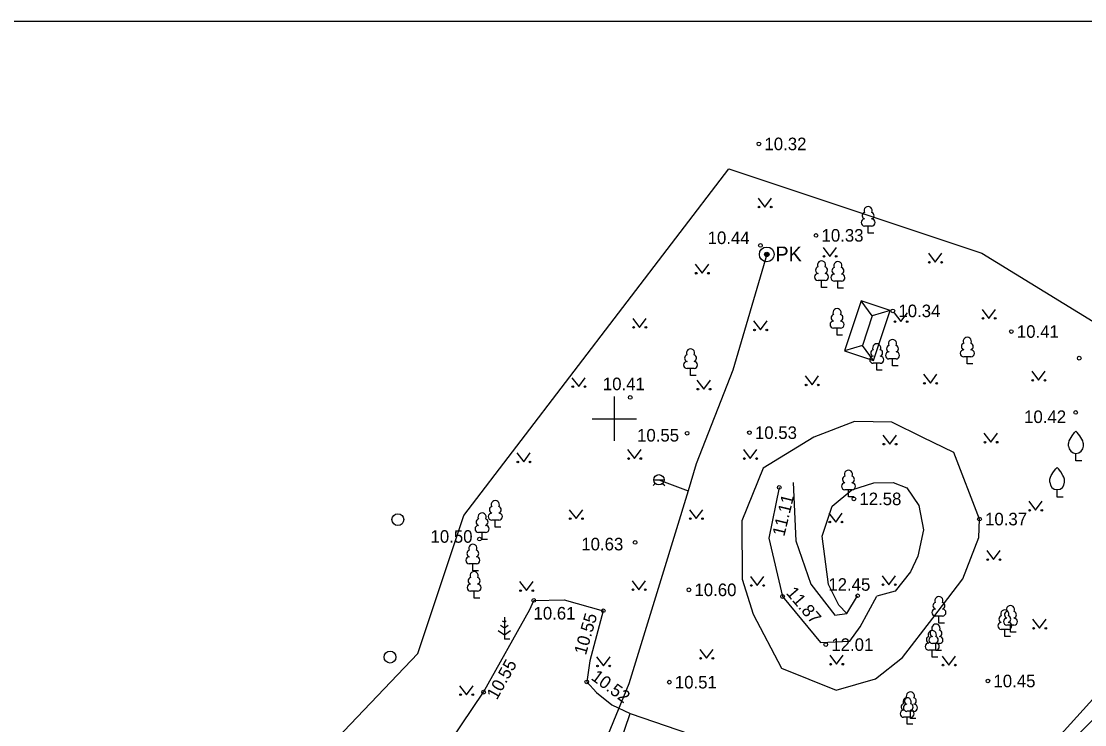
# Model space of a CAD drawing. Extents: x 512220 to 516340, y 6472493 to 6473220.
# Drawn here: x 515059.8 to 515131.9, y 6472779.3 to 6472826.9 of the extents above; entities that cross this region are included whole.
import ezdxf

# ---------------------------------------------------------------- set-up
doc = ezdxf.new("R2010")
doc.units = 0
for name, color, linetype in [('HALJASTUS', 7, 'Continuous'), ('HOONEDET', 7, 'Continuous'), ('KORGUS-EH2000', 7, 'Continuous'), ('MOOTPIIR', 7, 'Continuous'), ('PUU', 7, 'Continuous'), ('TEE', 7, 'Continuous'), ('VKAEV', 7, 'Continuous'), ('VORK', 7, 'Continuous'), ('VORMISTUS', 7, 'Continuous'), ('VTRASS', 7, 'Continuous')]:
    doc.layers.add(name, color=color, linetype=linetype)

msp = doc.modelspace()

# ---------------------------------------------------------------- linework, layer by layer
at = {"layer": 'HALJASTUS'}
for p, q in [((515109.74, 6472814.943), (515110.203, 6472814.336)), ((515110.203, 6472814.336), (515110.649, 6472814.943)), ((515114.141, 6472811.601), (515114.604, 6472810.995)), ((515114.604, 6472810.995), (515115.05, 6472811.601)), ((515121.281, 6472811.2), (515121.745, 6472810.594)), ((515121.745, 6472810.594), (515122.19, 6472811.2)), ((515105.489, 6472810.46), (515105.952, 6472809.853)), ((515105.952, 6472809.853), (515106.398, 6472810.46)), ((515118.95, 6472807.181), (515119.414, 6472806.575)), ((515119.414, 6472806.575), (515119.859, 6472807.181)), ((515124.913, 6472807.402), (515125.376, 6472806.796)), ((515125.376, 6472806.796), (515125.822, 6472807.402)), ((515101.252, 6472806.793), (515101.715, 6472806.186)), ((515101.715, 6472806.186), (515102.161, 6472806.793)), ((515109.439, 6472806.621), (515109.903, 6472806.014)), ((515109.903, 6472806.014), (515110.348, 6472806.621)), ((515097.129, 6472802.782), (515097.593, 6472802.175)), ((515097.593, 6472802.175), (515098.038, 6472802.782)), ((515105.603, 6472802.61), (515106.067, 6472802.003)), ((515106.067, 6472802.003), (515106.512, 6472802.61)), ((515112.932, 6472802.897), (515113.396, 6472802.29)), ((515113.396, 6472802.29), (515113.841, 6472802.897)), ((515120.948, 6472803.011), (515121.411, 6472802.404)), ((515121.411, 6472802.404), (515121.857, 6472803.011)), ((515128.283, 6472803.212), (515128.746, 6472802.605)), ((515128.746, 6472802.605), (515129.192, 6472803.212)), ((515125.044, 6472799.021), (515125.507, 6472798.414)), ((515125.507, 6472798.414), (515125.953, 6472799.021)), ((515118.2, 6472798.886), (515118.663, 6472798.279)), ((515118.663, 6472798.279), (515119.109, 6472798.886)), ((515093.408, 6472797.683), (515093.871, 6472797.076)), ((515093.871, 6472797.076), (515094.317, 6472797.683)), ((515100.908, 6472797.912), (515101.372, 6472797.305)), ((515101.372, 6472797.305), (515101.817, 6472797.912)), ((515108.752, 6472797.912), (515109.216, 6472797.305)), ((515109.216, 6472797.305), (515109.661, 6472797.912)), ((515128.07, 6472794.413), (515128.534, 6472793.806)), ((515128.534, 6472793.806), (515128.979, 6472794.413)), ((515096.958, 6472793.844), (515097.421, 6472793.237)), ((515097.421, 6472793.237), (515097.867, 6472793.844)), ((515105.088, 6472793.844), (515105.551, 6472793.237)), ((515105.551, 6472793.237), (515105.997, 6472793.844)), ((515114.535, 6472793.615), (515114.999, 6472793.008)), ((515114.999, 6472793.008), (515115.444, 6472793.615)), ((515125.232, 6472791.073), (515125.695, 6472790.467)), ((515125.695, 6472790.467), (515126.141, 6472791.073)), ((515093.594, 6472788.974), (515094.057, 6472788.367)), ((515094.057, 6472788.367), (515094.503, 6472788.974)), ((515101.209, 6472789.031), (515101.672, 6472788.424)), ((515101.672, 6472788.424), (515102.118, 6472789.031)), ((515109.225, 6472789.318), (515109.688, 6472788.711)), ((515109.688, 6472788.711), (515110.134, 6472789.318)), ((515118.142, 6472789.375), (515118.606, 6472788.768)), ((515118.606, 6472788.768), (515119.051, 6472789.375)), ((515128.34, 6472786.424), (515128.804, 6472785.817)), ((515128.804, 6472785.817), (515129.249, 6472786.424)), ((515105.789, 6472784.39), (515106.253, 6472783.783)), ((515106.253, 6472783.783), (515106.698, 6472784.39)), ((515114.593, 6472783.989), (515115.056, 6472783.382)), ((515115.056, 6472783.382), (515115.502, 6472783.989)), ((515122.206, 6472783.928), (515122.669, 6472783.321)), ((515122.669, 6472783.321), (515123.115, 6472783.928)), ((515098.804, 6472783.875), (515099.267, 6472783.268)), ((515099.267, 6472783.268), (515099.713, 6472783.875)), ((515089.528, 6472781.926), (515089.992, 6472781.32)), ((515089.992, 6472781.32), (515090.437, 6472781.926))]:
    msp.add_line(p, q, dxfattribs=at)
for points in [[(515061.128, 6472720.479), (515061.725, 6472726.024), (515063.57, 6472731.048), (515066.302, 6472734.52), (515070.436, 6472737.475), (515076.748, 6472738.592), (515097.446, 6472738.888), (515104.473, 6472741.012), (515110.619, 6472748.136), (515115.133, 6472759.734), (515118.54, 6472767.265), (515127.055, 6472775.107), (515134.1, 6472782.896), (515136.426, 6472787.873), (515139.515, 6472792.982), (515141.037, 6472798.098), (515141.296, 6472804.691)], [(515109.414, 6472786.776), (515111.319, 6472783.105), (515115.036, 6472781.634), (515117.702, 6472782.402), (515119.527, 6472783.841), (515121.572, 6472786.497), (515123.616, 6472789.153), (515124.683, 6472791.962), (515124.74, 6472793.209), (515123.012, 6472797.709), (515120.908, 6472798.742), (515118.803, 6472799.774), (515116.28, 6472799.825), (515113.508, 6472798.75), (515110.09, 6472796.655), (515108.649, 6472793.096), (515108.658, 6472789.135), (515109.414, 6472786.776)], [(515115.759, 6472786.809), (515115.208, 6472787.378), (515114.501, 6472788.782), (515114.09, 6472792.042), (515114.765, 6472794.09), (515116.103, 6472795.191), (515117.592, 6472795.652), (515118.9, 6472795.694), (515119.807, 6472795.314), (515120.629, 6472794.132), (515120.946, 6472792.486), (515120.566, 6472790.699), (515120.06, 6472789.636), (515119.026, 6472788.328), (515117.787, 6472787.987)]]:
    msp.add_lwpolyline(points, dxfattribs=at)
for centre, radius in [((515109.802, 6472814.336), 0.055), ((515110.631, 6472814.336), 0.055), ((515114.203, 6472810.995), 0.055), ((515115.032, 6472810.995), 0.055), ((515121.344, 6472810.594), 0.055), ((515122.173, 6472810.594), 0.055), ((515105.551, 6472809.853), 0.055), ((515106.38, 6472809.853), 0.055), ((515101.314, 6472806.186), 0.055), ((515102.143, 6472806.186), 0.055), ((515119.013, 6472806.575), 0.055), ((515119.841, 6472806.575), 0.055), ((515124.975, 6472806.796), 0.055), ((515125.804, 6472806.796), 0.055), ((515109.502, 6472806.014), 0.055), ((515110.331, 6472806.014), 0.055), ((515128.345, 6472802.605), 0.055), ((515129.174, 6472802.605), 0.055), ((515097.192, 6472802.175), 0.055), ((515098.02, 6472802.175), 0.055), ((515105.666, 6472802.003), 0.055), ((515106.494, 6472802.003), 0.055), ((515112.995, 6472802.29), 0.055), ((515113.823, 6472802.29), 0.055), ((515121.01, 6472802.404), 0.055), ((515121.839, 6472802.404), 0.055), ((515118.262, 6472798.279), 0.055), ((515119.091, 6472798.279), 0.055), ((515125.106, 6472798.414), 0.055), ((515125.935, 6472798.414), 0.055), ((515093.47, 6472797.076), 0.055), ((515094.299, 6472797.076), 0.055), ((515100.971, 6472797.305), 0.055), ((515101.799, 6472797.305), 0.055), ((515108.815, 6472797.305), 0.055), ((515109.644, 6472797.305), 0.055), ((515085.345, 6472793.173), 0.4), ((515097.02, 6472793.237), 0.055), ((515097.849, 6472793.237), 0.055), ((515105.15, 6472793.237), 0.055), ((515105.979, 6472793.237), 0.055), ((515128.133, 6472793.806), 0.055), ((515128.962, 6472793.806), 0.055), ((515114.598, 6472793.008), 0.055), ((515115.426, 6472793.008), 0.055), ((515125.294, 6472790.467), 0.055), ((515126.123, 6472790.467), 0.055), ((515093.656, 6472788.367), 0.055), ((515094.485, 6472788.367), 0.055), ((515101.271, 6472788.424), 0.055), ((515102.1, 6472788.424), 0.055), ((515109.287, 6472788.711), 0.055), ((515110.116, 6472788.711), 0.055), ((515118.205, 6472788.768), 0.055), ((515119.034, 6472788.768), 0.055), ((515128.403, 6472785.817), 0.055), ((515129.231, 6472785.817), 0.055), ((515084.818, 6472783.865), 0.4), ((515098.866, 6472783.268), 0.055), ((515099.695, 6472783.268), 0.055), ((515105.852, 6472783.783), 0.055), ((515106.681, 6472783.783), 0.055), ((515114.655, 6472783.382), 0.055), ((515115.484, 6472783.382), 0.055), ((515122.268, 6472783.321), 0.055), ((515123.097, 6472783.321), 0.055), ((515089.591, 6472781.32), 0.055), ((515090.42, 6472781.32), 0.055)]:
    msp.add_circle(centre, radius, dxfattribs=at)
at = {"layer": 'HOONEDET'}
for p, q in [((515117.476, 6472806.963), (515116.73, 6472807.98)), ((515117.476, 6472806.963), (515116.804, 6472804.967)), ((515118.684, 6472807.323), (515117.476, 6472806.963)), ((515116.804, 6472804.967), (515115.596, 6472804.607)), ((515117.55, 6472803.95), (515116.804, 6472804.967))]:
    msp.add_line(p, q, dxfattribs=at)
for points in [[(515116.73, 6472807.98), (515115.596, 6472804.607), (515117.55, 6472803.95), (515118.684, 6472807.323)], [(515101.09, 6472780.04), (515108.322, 6472777.567), (515105.81, 6472770.22), (515098.578, 6472772.693)]]:
    msp.add_lwpolyline(points, close=True, dxfattribs=at)
at = {"layer": 'KORGUS-EH2000'}
for centre in [(515109.799, 6472818.608), (515113.666, 6472812.416), (515109.902, 6472811.735), (515118.871, 6472807.303), (515126.895, 6472805.905), (515131.498, 6472804.102), (515101.08, 6472801.443), (515131.254, 6472800.431), (515104.934, 6472799.021), (515109.155, 6472799.059), (515111.176, 6472795.349), (515116.229, 6472794.576), (515124.74, 6472793.209), (515090.874, 6472791.854), (515101.409, 6472791.63), (515105.059, 6472788.419), (515094.551, 6472787.704), (515111.399, 6472787.967), (515116.486, 6472788.014), (515099.26, 6472786.999), (515114.329, 6472784.711), (515098.141, 6472782.188), (515103.73, 6472782.167), (515125.31, 6472782.248), (515091.147, 6472781.49)]:
    msp.add_circle(centre, 0.125, dxfattribs=at)
at = {"layer": 'MOOTPIIR'}
msp.add_lwpolyline([(515044.955, 6472703.137), (515054.256, 6472719.821), (515055.481, 6472752.249), (515065.452, 6472757.869), (515072.444, 6472767.905), (515076.304, 6472774.557), (515080.299, 6472777.408), (515086.705, 6472784.111), (515089.814, 6472793.444), (515107.755, 6472816.931), (515124.904, 6472811.21), (515143.557, 6472799.77), (515139.345, 6472786.523), (515119.414, 6472766.671), (515112.952, 6472749.142), (515107.05, 6472743.178), (515098.339, 6472737.672), (515076.076, 6472739.077), (515067.777, 6472723.021), (515067.214, 6472700.817)], close=True, dxfattribs=at)
at = {"layer": 'PUU'}
for p, q in [((515117.434, 6472813.049), (515116.954, 6472813.049)), ((515117.194, 6472812.574), (515117.194, 6472813.049)), ((515117.574, 6472812.574), (515117.194, 6472812.574)), ((515114.281, 6472809.359), (515113.801, 6472809.359)), ((515114.041, 6472808.884), (515114.041, 6472809.359)), ((515115.391, 6472809.323), (515114.911, 6472809.323)), ((515115.151, 6472808.848), (515115.151, 6472809.323)), ((515114.421, 6472808.884), (515114.041, 6472808.884)), ((515115.531, 6472808.848), (515115.151, 6472808.848)), ((515115.329, 6472806.136), (515114.849, 6472806.136)), ((515115.089, 6472805.661), (515115.089, 6472806.136)), ((515115.469, 6472805.661), (515115.089, 6472805.661)), ((515124.155, 6472804.192), (515123.675, 6472804.192)), ((515123.915, 6472803.717), (515123.915, 6472804.192)), ((515105.41, 6472803.403), (515104.93, 6472803.403)), ((515105.17, 6472802.928), (515105.17, 6472803.403)), ((515118.016, 6472803.756), (515117.536, 6472803.756)), ((515117.776, 6472803.281), (515117.776, 6472803.756)), ((515119.087, 6472804.048), (515118.607, 6472804.048)), ((515118.847, 6472803.573), (515118.847, 6472804.048)), ((515119.227, 6472803.573), (515118.847, 6472803.573)), ((515124.295, 6472803.717), (515123.915, 6472803.717)), ((515105.55, 6472802.928), (515105.17, 6472802.928)), ((515118.156, 6472803.281), (515117.776, 6472803.281)), ((515131.274, 6472797.154), (515131.274, 6472797.654)), ((515131.674, 6472797.154), (515131.274, 6472797.154)), ((515116.103, 6472795.191), (515115.623, 6472795.191)), ((515115.863, 6472794.716), (515115.863, 6472795.191)), ((515116.243, 6472794.716), (515115.863, 6472794.716)), ((515129.999, 6472794.7), (515129.999, 6472795.2)), ((515130.399, 6472794.7), (515129.999, 6472794.7)), ((515092.186, 6472793.136), (515091.706, 6472793.136)), ((515091.946, 6472792.661), (515091.946, 6472793.136)), ((515092.326, 6472792.661), (515091.946, 6472792.661)), ((515091.287, 6472792.307), (515090.807, 6472792.307)), ((515091.047, 6472791.832), (515091.047, 6472792.307)), ((515091.427, 6472791.832), (515091.047, 6472791.832)), ((515090.663, 6472790.179), (515090.183, 6472790.179)), ((515090.423, 6472789.704), (515090.423, 6472790.179)), ((515090.803, 6472789.704), (515090.423, 6472789.704)), ((515090.747, 6472788.329), (515090.267, 6472788.329)), ((515090.507, 6472787.854), (515090.507, 6472788.329)), ((515090.887, 6472787.854), (515090.507, 6472787.854)), ((515092.558, 6472786.225), (515092.434, 6472786.308)), ((515092.558, 6472786.575), (515092.558, 6472785.075)), ((515092.682, 6472786.308), (515092.558, 6472786.225)), ((515122.232, 6472786.646), (515121.752, 6472786.646)), ((515121.992, 6472786.171), (515121.992, 6472786.646)), ((515122.372, 6472786.171), (515121.992, 6472786.171)), ((515092.134, 6472785.664), (515092.558, 6472785.382)), ((515092.558, 6472785.825), (515092.291, 6472786.003)), ((515092.825, 6472786.003), (515092.558, 6472785.825)), ((515092.558, 6472785.382), (515092.982, 6472785.664)), ((515126.693, 6472785.743), (515126.213, 6472785.743)), ((515126.453, 6472785.268), (515126.453, 6472785.743)), ((515127.075, 6472786.029), (515126.595, 6472786.029)), ((515126.835, 6472785.554), (515126.835, 6472786.029)), ((515127.215, 6472785.554), (515126.835, 6472785.554)), ((515092.918, 6472785.075), (515092.558, 6472785.075)), ((515122.03, 6472784.781), (515121.55, 6472784.781)), ((515121.79, 6472784.306), (515121.79, 6472784.781)), ((515126.833, 6472785.268), (515126.453, 6472785.268)), ((515121.782, 6472784.341), (515121.302, 6472784.341)), ((515121.542, 6472783.866), (515121.542, 6472784.341)), ((515122.17, 6472784.306), (515121.79, 6472784.306)), ((515121.922, 6472783.866), (515121.542, 6472783.866)), ((515120.076, 6472779.791), (515119.596, 6472779.791)), ((515120.297, 6472780.194), (515119.817, 6472780.194)), ((515119.836, 6472779.316), (515119.836, 6472779.791)), ((515120.057, 6472779.719), (515120.057, 6472780.194)), ((515120.437, 6472779.719), (515120.057, 6472779.719)), ((515120.216, 6472779.316), (515119.836, 6472779.316))]:
    msp.add_line(p, q, dxfattribs=at)
for points in [[(515130.774, 6472798.154), (515130.774, 6472798.304), (515130.784, 6472798.369), (515130.819, 6472798.499), (515130.879, 6472798.619), (515131.024, 6472798.854), (515131.184, 6472799.059), (515131.274, 6472799.154)], [(515131.774, 6472798.154), (515131.774, 6472798.304), (515131.764, 6472798.369), (515131.729, 6472798.499), (515131.669, 6472798.619), (515131.524, 6472798.854), (515131.364, 6472799.059), (515131.274, 6472799.154)], [(515129.499, 6472795.7), (515129.499, 6472795.85), (515129.509, 6472795.915), (515129.544, 6472796.045), (515129.604, 6472796.165), (515129.749, 6472796.4), (515129.909, 6472796.605), (515129.999, 6472796.7)], [(515130.499, 6472795.7), (515130.499, 6472795.85), (515130.489, 6472795.915), (515130.454, 6472796.045), (515130.394, 6472796.165), (515130.249, 6472796.4), (515130.089, 6472796.605), (515129.999, 6472796.7)]]:
    msp.add_lwpolyline(points, dxfattribs=at)
for centre, radius, start, end in [((515117.194, 6472814.094), 0.277, 332.5799, 207.4201), ((515116.957, 6472813.286), 0.238, 90.0016, 269.3953), ((515117.024, 6472813.747), 0.233, 109.02174, 253.14154), ((515117.364, 6472813.747), 0.233, 286.85082, 70.98591), ((515117.431, 6472813.286), 0.238, 270.6047, 89.9984), ((515114.041, 6472810.404), 0.277, 332.5799, 207.4201), ((515115.151, 6472810.368), 0.277, 332.5799, 207.4201), ((515113.804, 6472809.596), 0.238, 90.0016, 269.3953), ((515113.871, 6472810.057), 0.233, 109.02174, 253.14154), ((515114.211, 6472810.057), 0.233, 286.85082, 70.98591), ((515114.278, 6472809.596), 0.238, 270.6047, 89.9984), ((515114.981, 6472810.021), 0.233, 109.02174, 253.14154), ((515115.321, 6472810.021), 0.233, 286.85082, 70.98591), ((515114.914, 6472809.56), 0.238, 90.0016, 269.3953), ((515115.388, 6472809.56), 0.238, 270.6047, 89.9984), ((515114.919, 6472806.834), 0.233, 109.02174, 253.14154), ((515115.089, 6472807.181), 0.277, 332.5799, 207.4201), ((515115.259, 6472806.834), 0.233, 286.85082, 70.98591), ((515114.852, 6472806.373), 0.238, 90.0016, 269.3953), ((515115.326, 6472806.373), 0.238, 270.6047, 89.9984), ((515123.915, 6472805.237), 0.277, 332.5799, 207.4201), ((515117.776, 6472804.801), 0.277, 332.5799, 207.4201), ((515118.677, 6472804.746), 0.233, 109.02174, 253.14154), ((515118.847, 6472805.093), 0.277, 332.5799, 207.4201), ((515119.017, 6472804.746), 0.233, 286.85082, 70.98591), ((515123.745, 6472804.89), 0.233, 109.02174, 253.14154), ((515124.085, 6472804.89), 0.233, 286.85082, 70.98591), ((515105, 6472804.101), 0.233, 109.02174, 253.14154), ((515105.17, 6472804.448), 0.277, 332.5799, 207.4201), ((515105.34, 6472804.101), 0.233, 286.85082, 70.98591), ((515117.539, 6472803.993), 0.238, 90.0016, 269.3953), ((515117.606, 6472804.454), 0.233, 109.02174, 253.14154), ((515117.946, 6472804.454), 0.233, 286.85082, 70.98591), ((515118.013, 6472803.993), 0.238, 270.6047, 89.9984), ((515118.61, 6472804.285), 0.238, 90.0016, 269.3953), ((515119.084, 6472804.285), 0.238, 270.6047, 89.9984), ((515123.678, 6472804.429), 0.238, 90.0016, 269.3953), ((515124.152, 6472804.429), 0.238, 270.6047, 89.9984), ((515104.933, 6472803.64), 0.238, 90.0016, 269.3953), ((515105.407, 6472803.64), 0.238, 270.6047, 89.9984), ((515131.274, 6472798.154), 0.5, 180, 0), ((515115.863, 6472796.236), 0.277, 332.5799, 207.4201), ((515115.626, 6472795.428), 0.238, 90.0016, 269.3953), ((515115.693, 6472795.889), 0.233, 109.02174, 253.14154), ((515116.033, 6472795.889), 0.233, 286.85082, 70.98591), ((515116.1, 6472795.428), 0.238, 270.6047, 89.9984), ((515129.999, 6472795.7), 0.5, 180, 0), ((515091.776, 6472793.834), 0.233, 109.02174, 253.14154), ((515091.946, 6472794.181), 0.277, 332.5799, 207.4201), ((515092.116, 6472793.834), 0.233, 286.85082, 70.98591), ((515091.047, 6472793.352), 0.277, 332.5799, 207.4201), ((515091.709, 6472793.373), 0.238, 90.0016, 269.3953), ((515092.183, 6472793.373), 0.238, 270.6047, 89.9984), ((515090.81, 6472792.544), 0.238, 90.0016, 269.3953), ((515090.877, 6472793.005), 0.233, 109.02174, 253.14154), ((515091.217, 6472793.005), 0.233, 286.85082, 70.98591), ((515091.284, 6472792.544), 0.238, 270.6047, 89.9984), ((515090.253, 6472790.877), 0.233, 109.02174, 253.14154), ((515090.423, 6472791.224), 0.277, 332.5799, 207.4201), ((515090.593, 6472790.877), 0.233, 286.85082, 70.98591), ((515090.186, 6472790.416), 0.238, 90.0016, 269.3953), ((515090.66, 6472790.416), 0.238, 270.6047, 89.9984), ((515090.507, 6472789.374), 0.277, 332.5799, 207.4201), ((515090.337, 6472789.027), 0.233, 109.02174, 253.14154), ((515090.677, 6472789.027), 0.233, 286.85082, 70.98591), ((515090.27, 6472788.566), 0.238, 90.0016, 269.3953), ((515090.744, 6472788.566), 0.238, 270.6047, 89.9984), ((515121.822, 6472787.344), 0.233, 109.02174, 253.14154), ((515121.992, 6472787.691), 0.277, 332.5799, 207.4201), ((515122.162, 6472787.344), 0.233, 286.85082, 70.98591), ((515121.755, 6472786.883), 0.238, 90.0016, 269.3953), ((515122.229, 6472786.883), 0.238, 270.6047, 89.9984), ((515126.453, 6472786.788), 0.277, 332.5799, 207.4201), ((515126.665, 6472786.727), 0.233, 109.02174, 253.14154), ((515126.835, 6472787.074), 0.277, 332.5799, 207.4201), ((515127.005, 6472786.727), 0.233, 286.85082, 70.98591), ((515121.79, 6472785.826), 0.277, 332.5799, 207.4201), ((515126.216, 6472785.98), 0.238, 90.0016, 269.3953), ((515126.283, 6472786.441), 0.233, 109.02174, 253.14154), ((515126.598, 6472786.266), 0.238, 90.0016, 269.3953), ((515126.623, 6472786.441), 0.233, 286.85082, 70.98591), ((515126.69, 6472785.98), 0.238, 270.6047, 89.9984), ((515127.072, 6472786.266), 0.238, 270.6047, 89.9984), ((515121.542, 6472785.386), 0.277, 332.5799, 207.4201), ((515121.62, 6472785.479), 0.233, 109.02174, 253.14154), ((515121.96, 6472785.479), 0.233, 286.85082, 70.98591), ((515121.305, 6472784.578), 0.238, 90.0016, 269.3953), ((515121.372, 6472785.039), 0.233, 109.02174, 253.14154), ((515121.553, 6472785.018), 0.238, 90.0016, 269.3953), ((515121.712, 6472785.039), 0.233, 286.85082, 70.98591), ((515121.779, 6472784.578), 0.238, 270.6047, 89.9984), ((515122.027, 6472785.018), 0.238, 270.6047, 89.9984), ((515119.836, 6472780.836), 0.277, 332.5799, 207.4201), ((515119.887, 6472780.892), 0.233, 109.02174, 253.14154), ((515120.057, 6472781.239), 0.277, 332.5799, 207.4201), ((515120.227, 6472780.892), 0.233, 286.85082, 70.98591), ((515119.666, 6472780.489), 0.233, 109.02174, 253.14154), ((515119.82, 6472780.431), 0.238, 90.0016, 269.3953), ((515120.006, 6472780.489), 0.233, 286.85082, 70.98591), ((515120.294, 6472780.431), 0.238, 270.6047, 89.9984), ((515119.599, 6472780.028), 0.238, 90.0016, 269.3953), ((515120.073, 6472780.028), 0.238, 270.6047, 89.9984)]:
    msp.add_arc(centre, radius, start, end, dxfattribs=at)
at = {"layer": 'TEE'}
for points in [[(515112.13, 6472795.68), (515112.3, 6472791.74), (515113.325, 6472788.798), (515114.941, 6472786.711), (515115.759, 6472786.809), (515116.486, 6472788.014)], [(515111.18, 6472795.35), (515110.48, 6472791.91), (515111.4, 6472787.97), (515113.979, 6472784.854), (515115.955, 6472784.943), (515116.65, 6472785.91), (515117.787, 6472787.987)], [(515039.99, 6472755.11), (515045.87, 6472752.68), (515054.29, 6472750.3), (515058.52, 6472750.18), (515063.68, 6472751.22), (515070.2, 6472755.04), (515074.7, 6472759.94), (515078.61, 6472765.09), (515082.14, 6472769.87), (515085.84, 6472773.62), (515091.15, 6472781.49), (515094.277, 6472787.077), (515094.55, 6472787.7), (515096.609, 6472787.736), (515099.26, 6472786.999), (515098.356, 6472783.623), (515098.141, 6472782.188), (515098.788, 6472781.466), (515099.83, 6472780.637), (515101.09, 6472780.04)]]:
    msp.add_lwpolyline(points, dxfattribs=at)
at = {"layer": 'VKAEV'}
for p, q in [((515102.783, 6472795.623), (515102.643, 6472795.483)), ((515102.68, 6472795.87), (515103.38, 6472795.87)), ((515103.277, 6472795.623), (515103.417, 6472795.483))]:
    msp.add_line(p, q, dxfattribs=at)
for centre, radius in [((515110.333, 6472811.128), 0.5), ((515110.333, 6472811.128), 0.15), ((515110.333, 6472811.128), 0.125), ((515110.333, 6472811.128), 0.1), ((515110.333, 6472811.128), 0.075), ((515110.333, 6472811.128), 0.05), ((515110.333, 6472811.128), 0.025), ((515103.03, 6472795.87), 0.35)]:
    msp.add_circle(centre, radius, dxfattribs=at)
at = {"layer": 'VORK'}
for p, q in [((515100, 6472801.5), (515100, 6472798.5)), ((515098.5, 6472800), (515101.5, 6472800))]:
    msp.add_line(p, q, dxfattribs=at)
at = {"layer": 'VORMISTUS'}
msp.add_lwpolyline([(515213.585, 6472683.409), (515016.085, 6472683.409), (515016.085, 6472826.909), (515213.585, 6472826.909), (515213.585, 6472683.409)], dxfattribs=at)
at = {"layer": 'VTRASS'}
msp.add_line((515103.03, 6472795.87), (515105, 6472795.11), dxfattribs=at)
msp.add_lwpolyline([(515110.333, 6472811.128), (515108.03, 6472803.29), (515105.55, 6472796.94), (515105, 6472795.11), (515103.24, 6472789.38), (515100.981, 6472782.059), (515098.139, 6472775.117), (515098.12, 6472774.805), (515098.285, 6472774.64), (515099.05, 6472774.076)], dxfattribs=at)

# ---------------------------------------------------------------- texts
at = {"layer": 'KORGUS-EH2000'}
for s, p in [('10.32', (515110.174, 6472818.183)), ('10.33', (515114.041, 6472811.991)), ('10.44', (515106.327, 6472811.827)), ('10.34', (515119.246, 6472806.878)), ('10.41', (515127.27, 6472805.48)), ('10.41', (515099.23, 6472801.935)), ('10.42', (515127.761, 6472799.711)), ('10.55', (515101.546, 6472798.458)), ('10.53', (515109.53, 6472798.634)), ('12.58', (515116.604, 6472794.151)), ('10.37', (515125.115, 6472792.784)), ('10.50', (515087.557, 6472791.606)), ('10.63', (515097.769, 6472791.09)), ('12.45', (515114.501, 6472788.357)), ('10.60', (515105.434, 6472787.994)), ('10.61', (515094.533, 6472786.41)), ('12.01', (515114.704, 6472784.286)), ('10.51', (515104.105, 6472781.742)), ('10.45', (515125.685, 6472781.823))]:
    msp.add_text(s, height=0.85, dxfattribs=at).set_placement(p)
for s, rotation, p in [('11.11', 76.33757, (515111.516, 6472791.995)), ('11.87', 310.42096, (515111.599, 6472788.185)), ('10.55', 74.08081, (515098.079, 6472783.959)), ('10.55', 60.82615, (515092.052, 6472780.923)), ('10.52', 323.72772, (515098.374, 6472782.386))]:
    msp.add_text(s, height=0.85, rotation=rotation, dxfattribs=at).set_placement(p)
at = {"layer": 'VKAEV'}
msp.add_text('PK', height=1, dxfattribs=at).set_placement((515110.92, 6472810.66))

doc.saveas('drawing.dxf')
